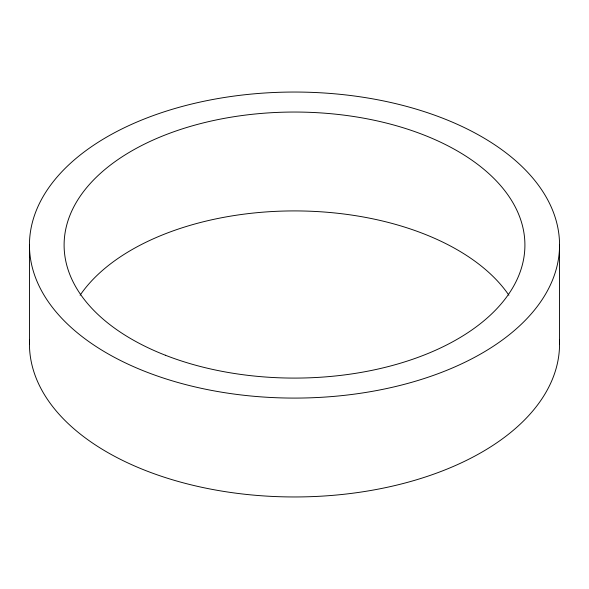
<?xml version="1.0" encoding="UTF-8"?>
<svg xmlns="http://www.w3.org/2000/svg" width="589" height="589" viewBox="0 0 589 589"><rect width="100%" height="100%" fill="white"/><g stroke="black" fill="none" stroke-linecap="round" stroke-linejoin="round"><path stroke-width="0.88" d="M559.55 245.068A265.05 153.022 0 0 1 161.975 377.586A265.05 153.022 0 0 1 161.975 112.543A265.05 153.022 0 0 1 559.55 245.068L559.55 343.932M29.45 245.068L29.45 343.932M559.432 339.382A265.05 153.022 0 0 1 294.5 496.961A265.05 153.022 0 0 1 29.568 339.382M80.097 295.229A230.402 133.026 0 0 1 294.5 210.914A230.402 133.026 0 0 1 508.903 295.229M165.354 355.226A230.402 133.026 0 0 0 524.32 254.558A230.402 133.026 0 0 0 193.825 125.413A230.402 133.026 0 0 0 165.354 355.226"/></g></svg>
